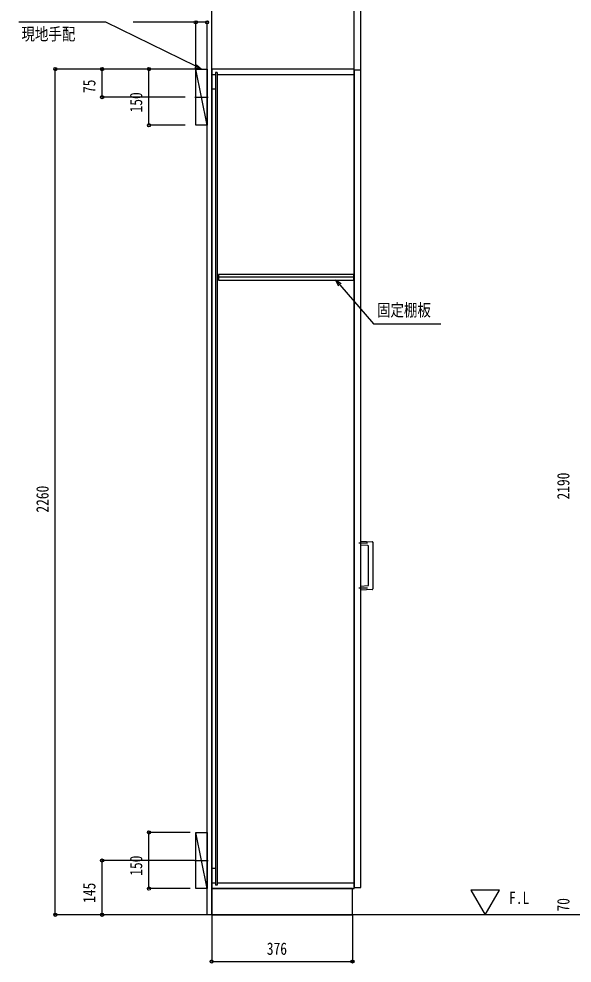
# Model space of a CAD drawing. Units: millimetres, scale not verified. Extents: x -4205 to 4205, y -2970 to 2970.
# Drawn here: x -1922 to -445, y -986 to 1537 of the extents above; entities that cross this region are included whole.
import ezdxf
from ezdxf.enums import TextEntityAlignment as Align

# ---------------------------------------------------------------- set-up
doc = ezdxf.new("R2010")
doc.units = ezdxf.units.MM
doc.header["$LTSCALE"] = 20
for name, color, linetype in [('0-1_USER1', 3, 'Continuous'), ('0-2_YKK_11', 7, 'Continuous'), ('0-3_YKK_12', 2, 'Continuous'), ('0-4_YKK_13', 4, 'Continuous'), ('0-5_YKK_D', 6, 'Continuous'), ('0-7_YSS_K', 3, 'Continuous')]:
    doc.layers.add(name, color=color, linetype=linetype)
doc.styles.add('ＭＳ ゴシック', font='')
doc.styles.get('ＭＳ ゴシック').set_extended_font_data('MS Gothic')

msp = doc.modelspace()

# ---------------------------------------------------------------- linework, layer by layer
at = {"layer": '0-2_YKK_11'}
msp.add_lwpolyline([(-1027.48, 854.27), (-1388.98, 854.27), (-1388.98, 839.27), (-1027.48, 839.27)], close=True, dxfattribs=at)
at = {"layer": '0-3_YKK_12'}
for p, q in [((-1396.98, 1388), (-1406.98, 1388)), ((-1396.98, 1393.5), (-1396.98, 1388)), ((-1391.98, 1393.5), (-1396.98, 1393.5)), ((-1396.48, 1393.5), (-1396.48, -777.5)), ((-1392.48, 1393.5), (-1392.48, -777.5)), ((-1391.98, 1393.5), (-1391.98, 1388)), ((-1026.98, 1388), (-1391.98, 1388)), ((-1396.48, 1349.5), (-1406.98, 1349.5)), ((-1452.27, 1328), (-1416.69, 1328)), ((-1024.69, 846.77), (-1391.77, 846.77)), ((-1452.27, -712), (-1416.69, -712)), ((-1396.48, -733.5), (-1406.98, -733.5)), ((-1406.98, -772), (-1396.98, -772)), ((-1396.98, -772), (-1396.98, -777.5)), ((-1391.98, -777.5), (-1396.98, -777.5)), ((-1391.98, -772), (-1391.98, -777.5)), ((-1391.98, -772), (-1026.98, -772))]:
    msp.add_line(p, q, dxfattribs=at)
for points in [[(-1406.98, -787), (-1026.98, -787), (-1026.98, 1403), (-1406.98, 1403)], [(-1026.98, -784), (-1008.98, -784), (-1008.98, 1400), (-1026.98, 1400)], [(-1406.98, -857), (-1030.98, -857), (-1030.98, -787), (-1406.98, -787)]]:
    msp.add_lwpolyline(points, close=True, dxfattribs=at)
at = {"layer": '0-4_YKK_13'}
for p, q in [((-990.93, 136), (-1014.08, 136)), ((-1008.98, 141.51), (-978.4, 139.9)), ((-1008.98, 130.49), (-1008.98, 141.51)), ((-989.88, 129.49), (-1008.98, 130.49)), ((-987.98, 24.51), (-987.98, 127.49)), ((-976.98, 138.41), (-976.98, 13.59)), ((-990.93, 16), (-1014.08, 16))]:
    msp.add_line(p, q, dxfattribs=at)
msp.add_lwpolyline([(-978.4, 12.1), (-1008.98, 10.49), (-1008.98, 21.51), (-989.88, 22.51)], dxfattribs=at)
for centre, radius, start, end in [((-989.98, 127.49), 2, 0.20478, 86.80473), ((-978.48, 138.41), 1.5, 359.78876, 87.2363), ((-989.98, 24.51), 2, 273.20478, 359.80473), ((-978.48, 13.59), 1.5, 272.78876, 0.2363)]:
    msp.add_arc(centre, radius, start, end, dxfattribs=at)
at = {"layer": '0-5_YKK_D'}
for p, q in [((-1406.98, 1415.08), (-1406.98, 1654)), ((-1026.98, 1404), (-1026.98, 1654)), ((-1026.98, 1404), (-1026.98, 1654)), ((-1008.98, 1401), (-1008.98, 1654)), ((-1449.48, 1404), (-1449.48, 1529)), ((-1419.48, 1487.81), (-1419.48, 1529)), ((-1450.48, 1403), (-1825.48, 1403)), ((-1824.48, -857), (-1824.48, 1403)), ((-1450.48, 1403), (-1700.48, 1403)), ((-1699.48, 1328), (-1699.48, 1403)), ((-1450.48, 1403), (-1575.48, 1403)), ((-1574.48, 1253), (-1574.48, 1403)), ((-1477.6, 1328), (-1700.48, 1328)), ((-1477.6, 1253), (-1575.48, 1253)), ((-1464.42, -637), (-1575.48, -637)), ((-1574.48, -787), (-1574.48, -637)), ((-1453.27, -712), (-1700.48, -712)), ((-1699.48, -857), (-1699.48, -712)), ((-1464.42, -787), (-1575.48, -787)), ((-1407.98, -857), (-1825.48, -857)), ((-1407.98, -857), (-1700.48, -857)), ((-1406.98, -858), (-1406.98, -983)), ((-1030.98, -858), (-1030.98, -983)), ((-1406.98, -982), (-1030.98, -982))]:
    msp.add_line(p, q, dxfattribs=at)
for points in [[(-1434.48, 1403), (-1449.74, 1410.48), (-1689.41, 1528), (-1921.65, 1528)], [(-1419.48, 1528), (-1449.48, 1528), (-1616.88, 1528)], [(-1447.74, 1414.57), (-1434.48, 1403), (-1451.75, 1406.39)], [(-1061.63, 829.43), (-1076.22, 839.27), (-1068.5, 823.45)], [(-1076.22, 839.27), (-1065.06, 826.44), (-974.54, 722.36), (-795.52, 722.36)]]:
    msp.add_lwpolyline(points, dxfattribs=at)
for centre in [(-1449.48, 1528), (-1419.48, 1528), (-1824.48, 1403), (-1699.48, 1403), (-1574.48, 1403), (-1699.48, 1328), (-1574.48, 1253), (-1574.48, -637), (-1699.48, -712), (-1574.48, -787), (-1824.48, -857), (-1699.48, -857), (-1406.98, -982), (-1030.98, -982)]:
    msp.add_circle(centre, 4.25, dxfattribs=at)
at = {"layer": '0-7_YSS_K'}
for p, q in [((-1419.48, -857), (-1419.48, 1486.81)), ((-1406.98, -857), (-1406.98, 1486.81)), ((-1419.48, 1253), (-1449.48, 1403)), ((-1419.48, -787), (-1449.48, -637)), ((741.02, -857), (-1406.98, -857))]:
    msp.add_line(p, q, dxfattribs=at)
for points in [[(-1419.48, 1253), (-1449.48, 1253), (-1449.48, 1403), (-1419.48, 1403)], [(-1419.48, -787), (-1449.48, -787), (-1449.48, -637), (-1419.48, -637)], [(-676.83, -857), (-638.66, -790.89), (-714.99, -790.89)]]:
    msp.add_lwpolyline(points, close=True, dxfattribs=at)

# ---------------------------------------------------------------- texts
at = {"layer": '0-1_USER1', "style": 'ＭＳ ゴシック', "width": 0.8}
msp.add_text('F.L', height=32.99, dxfattribs=at).set_placement((-613, -838), align=Align.BOTTOM_LEFT)
at = {"layer": '0-5_YKK_D', "style": 'ＭＳ ゴシック', "width": 0.8}
for s, p in [('現地手配', (-1914.95, 1470.26)), ('固定棚板', (-965.7, 732.67)), ('376', (-1259.78, -974))]:
    msp.add_text(s, height=32.99, dxfattribs=at).set_placement(p, align=Align.BOTTOM_LEFT)
for s, p in [('75', (-1707.48, 1339.1)), ('150', (-1582.48, 1287.2)), ('2190', (-441.98, 252.8)), ('2260', (-1832.48, 217.8)), ('150', (-1582.48, -752.8)), ('145', (-1707.48, -825.3)), ('70', (-441.98, -848.4))]:
    msp.add_text(s, height=32.99, rotation=90, dxfattribs=at).set_placement(p, align=Align.BOTTOM_LEFT)

doc.saveas('drawing.dxf')
